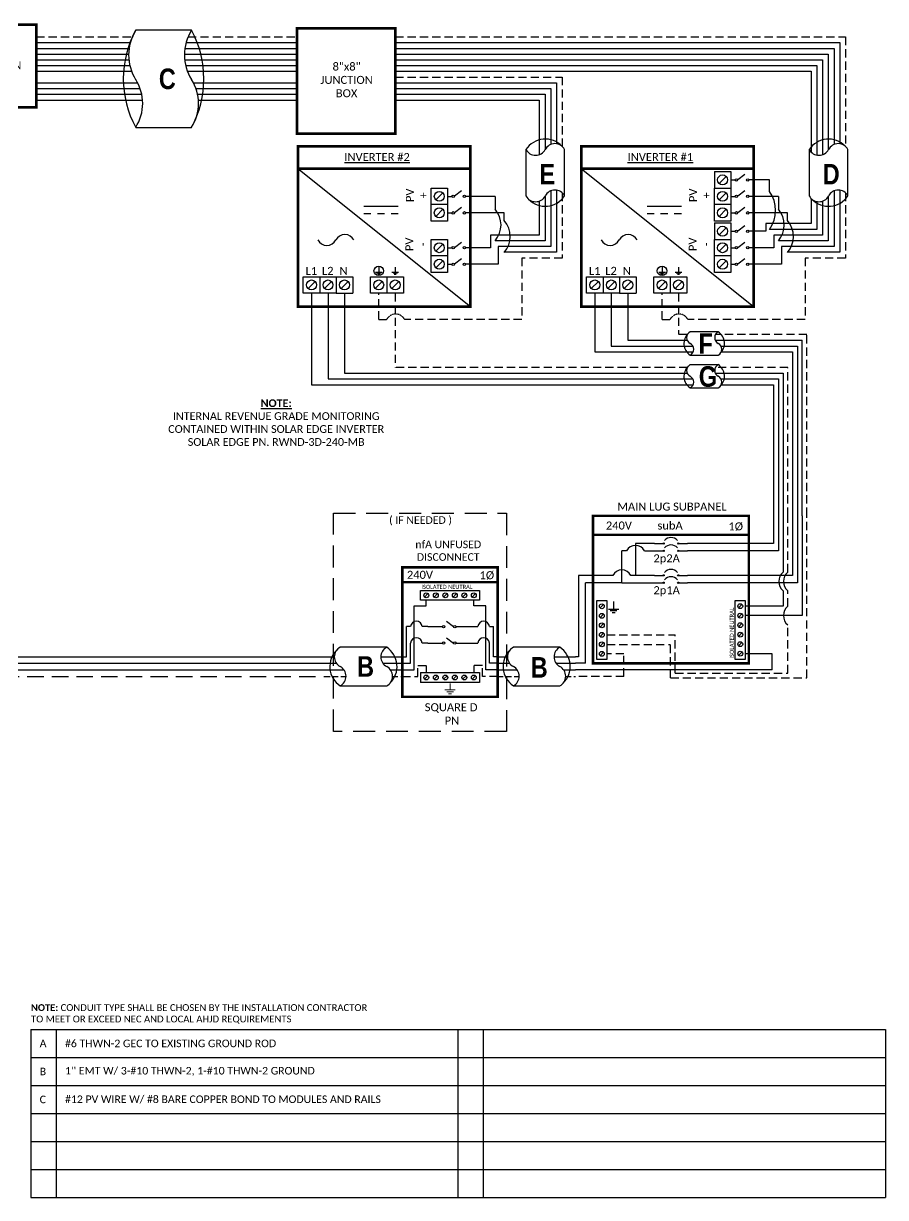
# Model space of a CAD drawing. Header units: feet. Extents: x 21661 to 22296, y 14547 to 15106.
# Drawn here: x 21903 to 22296, y 14547 to 15084 of the extents above; entities that cross this region are included whole.
import ezdxf

# ---------------------------------------------------------------- set-up
doc = ezdxf.new("R2010")
doc.units = ezdxf.units.FT
doc.header["$MEASUREMENT"] = 0
doc.linetypes.add('DASHED', pattern=[0.75, 0.5, -0.25])
doc.linetypes.add('HIDDEN', pattern=[0.375, 0.25, -0.125])
for name, color, linetype in [('ONE LINE BLOCKS', 7, 'Continuous'), ('TABLES', 7, 'Continuous'), ('TEXT', 7, 'Continuous'), ('Z - TITLEBLOCK TXT', 7, 'Continuous')]:
    doc.layers.add(name, color=color, linetype=linetype)
doc.styles.add('ONE LINE TXT', font='techb___.ttf')
doc.styles.get("Standard").update_dxf_attribs({"font": 'calibri.ttf'})

# ---------------------------------------------------------------- blocks, each defined once
blk = doc.blocks.new('2inverterSub')
at = {"layer": 'ONE LINE BLOCKS', "linetype": 'Continuous'}
h = blk.add_hatch(color=1, dxfattribs=at)
h.dxf.hatch_style = 1
edge = h.paths.add_edge_path()
edge.add_arc((40.28, 60.73), 0.291, 0, 360)
h = blk.add_hatch(color=1, dxfattribs=at)
h.dxf.hatch_style = 1
edge = h.paths.add_edge_path()
edge.add_arc((46.96, 60.73), 0.291, 0, 360)
h = blk.add_hatch(color=1, dxfattribs=at)
h.dxf.hatch_style = 1
edge = h.paths.add_edge_path()
edge.add_arc((40.28, 57.35), 0.291, 0, 360)
h = blk.add_hatch(color=1, dxfattribs=at)
h.dxf.hatch_style = 1
edge = h.paths.add_edge_path()
edge.add_arc((46.96, 57.35), 0.291, 0, 360)
h = blk.add_hatch(color=1, dxfattribs=at)
h.dxf.hatch_style = 1
edge = h.paths.add_edge_path()
edge.add_arc((40.28, 46.17), 0.291, 0, 360)
h = blk.add_hatch(color=1, dxfattribs=at)
h.dxf.hatch_style = 1
edge = h.paths.add_edge_path()
edge.add_arc((40.28, 42.79), 0.291, 0, 360)
h = blk.add_hatch(color=1, dxfattribs=at)
h.dxf.hatch_style = 1
edge = h.paths.add_edge_path()
edge.add_arc((46.96, 46.17), 0.291, 0, 360)
h = blk.add_hatch(color=1, dxfattribs=at)
h.dxf.hatch_style = 1
edge = h.paths.add_edge_path()
edge.add_arc((46.96, 42.79), 0.291, 0, 360)
at = {"color": 7, "linetype": 'Continuous'}
for p, q in [((90.5, 73.37), (90.5, 60.73)), ((99.2, 73.37), (99.2, 46.17)), ((36.09, 60.73), (27.43, 60.73)), ((27.43, 60.73), (27.43, 46.17)), ((90.5, 60.73), (51.15, 60.73)), ((17.02, 46.17), (1.34, 46.17)), ((1.34, 46.17), (1.34, 9)), ((36.09, 46.17), (25.26, 46.17)), ((99.2, 46.17), (51.15, 46.17)), ((1.34, 9), (0, 9))]:
    blk.add_line(p, q, dxfattribs=at)
at = {"color": 10, "linetype": 'Continuous'}
for p, q in [((92.67, 73.37), (92.67, 57.35)), ((101.37, 73.37), (101.37, 42.79)), ((21.14, 42.79), (21.14, 57.35)), ((23.31, 57.35), (21.14, 57.35)), ((31.55, 57.35), (36.09, 57.35)), ((92.67, 57.35), (51.15, 57.35)), ((21.14, 42.79), (4.63, 42.79)), ((4.63, 6), (4.63, 42.79)), ((21.14, 42.79), (36.09, 42.79)), ((101.37, 42.79), (51.15, 42.79)), ((4.63, 6), (0, 6))]:
    blk.add_line(p, q, dxfattribs=at)
at = {"color": 253, "linetype": 'Continuous'}
for p, q in [((94.85, 73.37), (94.85, 47.66)), ((103.55, 73.37), (103.55, 27.76)), ((94.85, 39.1), (94.85, 32.11)), ((94.85, 32.11), (77.54, 32.11)), ((103.55, 27.76), (77.54, 27.76)), ((89.88, 10.36), (77.54, 10.36)), ((89.88, 3), (89.88, 10.36)), ((89.88, 3), (0, 3))]:
    blk.add_line(p, q, dxfattribs=at)
at = {"color": 10, "linetype": 'Continuous'}
blk.add_arc((27.43, 55.19), 4.65, 27.6639, 152.3361, dxfattribs=at)
at = {"color": 7, "linetype": 'Continuous'}
blk.add_arc((21.14, 44.01), 4.65, 27.6639, 152.3361, dxfattribs=at)
at = {"color": 253, "linetype": 'Continuous'}
blk.add_arc((98.43, 43.38), 5.58, 129.9215, 230.0785, dxfattribs=at)
at = {"layer": 'ONE LINE BLOCKS', "lineweight": 50}
blk.add_line((8.04, 64.67), (79.2, 64.67), dxfattribs=at)
at = {"layer": 'ONE LINE BLOCKS', "lineweight": 50, "const_width": 1.19}
blk.add_lwpolyline([(8.04, 6.01), (8.04, 73.37), (79.2, 73.37), (79.2, 6.01)], close=True, dxfattribs=at)
at = {"layer": 'TEXT', "color": 92, "linetype": 'HIDDEN', "ltscale": 15}
for p, q in [((97.02, 47.66), (97.02, 73.37)), ((105.72, -0.66), (105.72, 73.37)), ((97.02, 32.03), (97.02, 39.1)), ((97.02, 1.52), (97.02, 23.48)), ((14.31, 18.99), (45.6, 18.99)), ((45.6, 1.52), (45.6, 18.99)), ((14.31, 14.64), (43.39, 14.64)), ((43.39, -0.66), (43.39, 14.64)), ((22.14, 10.28), (14.31, 10.28)), ((22.14, 0), (22.14, 10.28)), ((22.14, 0), (0, 0)), ((45.6, 1.52), (97.02, 1.52)), ((43.39, -0.66), (105.72, -0.66))]:
    blk.add_line(p, q, dxfattribs=at)
at = {"layer": 'TEXT', "color": 92, "linetype": 'HIDDEN', "flags": 128}
for points in [[(17.42, 34.26), (17.42, 30.76)], [(15.08, 30.76), (19.76, 30.76)], [(18.95, 29.89), (15.89, 29.89)], [(18.13, 29.02), (16.7, 29.02)]]:
    blk.add_lwpolyline(points, dxfattribs=at)
at = {"layer": 'TEXT', "color": 92, "linetype": 'Continuous', "ltscale": 4}
for centre in [(100.49, 43.38), (100.49, 27.76)]:
    blk.add_arc(centre, 5.51, 129.059, 230.941, dxfattribs=at)
at = {"layer": 'Z - TITLEBLOCK TXT', "color": 1, "linetype": 'Continuous'}
for p, q in [((9.77, 7.69), (9.77, 34.63)), ((9.77, 34.63), (14.31, 34.63)), ((14.31, 34.63), (14.31, 7.69)), ((73, 7.76), (73, 34.71)), ((73, 34.71), (77.54, 34.71)), ((77.54, 34.71), (77.54, 7.76)), ((14.31, 7.69), (9.77, 7.69)), ((77.54, 7.76), (73, 7.76))]:
    blk.add_line(p, q, dxfattribs=at)
at = {"layer": 'Z - TITLEBLOCK TXT', "color": 4, "linetype": 'Continuous'}
for p, q in [((12.83, 32.82), (11.25, 31.25)), ((76.06, 32.9), (74.49, 31.32)), ((12.83, 28.47), (11.25, 26.9)), ((76.06, 28.54), (74.49, 26.97)), ((12.83, 24.12), (11.25, 22.55)), ((76.06, 24.19), (74.49, 22.62)), ((12.83, 19.77), (11.25, 18.2)), ((76.06, 19.84), (74.49, 18.27)), ((12.83, 15.42), (11.25, 13.85)), ((12.83, 11.07), (11.25, 9.5)), ((76.06, 15.49), (74.49, 13.92)), ((76.06, 11.14), (74.49, 9.57))]:
    blk.add_line(p, q, dxfattribs=at)
at = {"layer": 'Z - TITLEBLOCK TXT', "color": 1, "linetype": 'Continuous', "flags": 128}
for points in [[(36.09, 60.73), (40.28, 60.73)], [(36.09, 60.73), (40.28, 60.73)], [(46.96, 60.73), (51.15, 60.73)], [(36.09, 57.35), (40.28, 57.35)], [(36.09, 57.35), (40.28, 57.35)], [(46.96, 57.35), (51.15, 57.35)], [(36.09, 46.17), (40.28, 46.17)], [(36.09, 46.17), (40.28, 46.17)], [(46.96, 46.17), (51.15, 46.17)], [(36.09, 42.79), (40.28, 42.79)], [(36.09, 42.79), (40.28, 42.79)], [(46.96, 42.79), (51.15, 42.79)]]:
    blk.add_lwpolyline(points, dxfattribs=at)
at = {"layer": 'Z - TITLEBLOCK TXT', "color": 1, "linetype": 'Continuous'}
for centre in [(40.28, 60.73), (46.96, 60.73), (40.28, 57.35), (46.96, 57.35), (40.28, 46.17), (40.28, 42.79), (46.96, 46.17), (46.96, 42.79)]:
    blk.add_circle(centre, 0.291, dxfattribs=at)
at = {"layer": 'Z - TITLEBLOCK TXT', "color": 4, "linetype": 'Continuous'}
for centre in [(12.04, 32.04), (75.27, 32.11), (12.04, 27.69), (75.27, 27.76), (12.04, 23.34), (75.27, 23.41), (12.04, 18.99), (75.27, 19.06), (12.04, 14.64), (12.04, 10.28), (75.27, 14.71), (75.27, 10.36)]:
    blk.add_circle(centre, 1.11, dxfattribs=at)
at = {"layer": 'Z - TITLEBLOCK TXT', "color": 1, "linetype": 'Continuous'}
for centre in [(43.62, 59.53), (43.62, 56.15), (43.62, 44.97), (43.62, 41.59)]:
    blk.add_arc(centre, 3.93, 40.3392, 139.6608, dxfattribs=at)
at = {"layer": 'TABLES', "color": 1, "linetype": 'Continuous'}
for s, p in [('2p2A', (35.59, 52.11)), ('2p1A', (35.59, 37.55))]:
    blk.add_text(s, height=3.658, dxfattribs=at).set_placement(p)
at = {"layer": 'TABLES', "color": 4, "linetype": 'Continuous'}
blk.add_text('ISOLATED NEUTRAL', height=1.8743, rotation=90, dxfattribs=at).set_placement((72.35, 8.12))
at = {"layer": 'TEXT', "color": 1, "attachment_point": 5}
for s, width, gutter_width, insert, char_height in [('MAIN LUG SUBPANEL ', 62.3984, 7.17, (44.08, 77.57), 3.6576), ('240V', 0.1481, 0.75, (19.83, 68.92), 3.658), ('subA', 0.1481, 0.75, (43.21, 68.92), 3.658), ('1Ø', 0.1481, 0.75, (73.19, 68.41), 3.658)]:
    blk.add_mtext_dynamic_manual_height_columns(s, width=width, gutter_width=gutter_width, heights=[0], dxfattribs=dict(at, insert=insert, char_height=char_height))
blk = doc.blocks.new('*U16')
at = {"color": 7, "linetype": 'Continuous'}
for p, q in [((-7.14, 13.31), (-28.39, 13.31)), ((-28.39, -4.31), (-7.14, -4.31))]:
    blk.add_line(p, q, dxfattribs=at)
at = {"color": 7}
for p, q in [((-35.53, 9), (-31.05, 9)), ((-9.81, 9), (0, 9))]:
    blk.add_line(p, q, dxfattribs=at)
at = {"color": 10}
for p, q in [((-35.53, 6), (-30.11, 6)), ((-8.87, 6), (0, 6))]:
    blk.add_line(p, q, dxfattribs=at)
at = {"color": 253}
for p, q in [((-35.53, 3), (-26.66, 3)), ((-5.41, 3), (0, 3))]:
    blk.add_line(p, q, dxfattribs=at)
at = {"color": 92, "linetype": 'HIDDEN', "ltscale": 10}
for p, q in [((-4.48, 0), (0, 0)), ((-35.53, 0), (-25.72, 0))]:
    blk.add_line(p, q, dxfattribs=at)
at = {"color": 7, "linetype": 'Continuous'}
for centre, start, end in [((-22.54, 4.5), 133.9732, 236.4265), ((-12.99, 4.5), 313.9732, 56.4265)]:
    blk.add_arc(centre, 10.58, start, end, dxfattribs=at)
at = {"linetype": 'Continuous'}
for centre, start, end in [((-26.08, 8.91), 117.6639, 242.3361), ((-4.83, 8.91), 117.6639, 242.3361), ((-30.7, 0.09), 297.6639, 62.3361), ((-9.45, 0.09), 297.6639, 62.3361)]:
    blk.add_arc(centre, 4.98, start, end, dxfattribs=at)
blk = doc.blocks.new('*U24')
at = {"color": 7}
blk.add_line((-79.14, 9), (0, 9), dxfattribs=at)
at = {"color": 10}
blk.add_line((-79.14, 6), (0, 6), dxfattribs=at)
at = {"color": 253}
blk.add_line((-79.14, 3), (0, 3), dxfattribs=at)
at = {"color": 92, "linetype": 'DASHED', "ltscale": 15}
blk.add_line((-79.14, 0), (0, 0), dxfattribs=at)
blk = doc.blocks.new('unfusedDisconnect')
at = {"lineweight": 50}
blk.add_line((-43.61, 43.06), (0, 43.06), dxfattribs=at)
at = {"color": 1, "linetype": 'Continuous'}
for p, q in [((-35.27, 34.78), (-35.27, 39.32)), ((-35.27, 39.32), (-8.32, 39.32)), ((-8.32, 39.32), (-8.32, 34.78)), ((-8.32, 34.78), (-35.27, 34.78)), ((-31.89, 22.73), (-25.32, 22.73)), ((-23.43, 25.18), (-20.16, 22.74)), ((-19.08, 22.73), (-11.7, 22.73)), ((-23.43, 17.65), (-20.16, 15.2)), ((-31.89, 15.2), (-25.32, 15.2)), ((-19.08, 15.2), (-11.7, 15.19)), ((-35.27, 1.76), (-8.32, 1.76)), ((-35.27, 1.76), (-35.27, -2.78)), ((-8.32, 1.76), (-8.32, -2.78)), ((-8.32, -2.78), (-35.27, -2.78))]:
    blk.add_line(p, q, dxfattribs=at)
at = {"color": 4, "linetype": 'Continuous'}
for p, q in [((-31.89, 37.83), (-33.46, 36.26)), ((-27.53, 37.83), (-29.11, 36.26)), ((-23.18, 37.83), (-24.76, 36.26)), ((-18.83, 37.83), (-20.41, 36.26)), ((-14.48, 37.83), (-16.06, 36.26)), ((-10.13, 37.83), (-11.7, 36.26)), ((-31.89, 0.28), (-33.46, -1.3)), ((-27.53, 0.28), (-29.11, -1.3)), ((-23.18, 0.28), (-24.76, -1.3)), ((-18.83, 0.28), (-20.41, -1.3)), ((-14.48, 0.28), (-16.06, -1.3)), ((-10.13, 0.28), (-11.7, -1.3))]:
    blk.add_line(p, q, dxfattribs=at)
at = {"color": 253, "linetype": 'Continuous'}
for p, q in [((-32.67, 32.17), (-32.67, 34.78)), ((-10.92, 32.17), (-10.92, 34.78)), ((-38.16, 3), (-38.16, 32.17)), ((-38.16, 32.17), (-32.67, 32.17)), ((-5.43, 32.17), (-10.92, 32.17)), ((-5.43, 3), (-5.43, 32.17)), ((-43.61, 3), (-38.16, 3)), ((0, 3), (-5.43, 3))]:
    blk.add_line(p, q, dxfattribs=at)
at = {"color": 7, "linetype": 'Continuous'}
for p, q in [((-41.66, 9), (-41.66, 22.73)), ((-39.8, 22.73), (-41.66, 22.73)), ((-31.89, 22.73), (-34.52, 22.73)), ((-11.7, 22.73), (-9.07, 22.73)), ((-3.79, 22.73), (-1.93, 22.73)), ((-1.93, 9), (-1.93, 22.73))]:
    blk.add_line(p, q, dxfattribs=at)
at = {"color": 10, "linetype": 'Continuous'}
for p, q in [((-39.8, 6), (-39.8, 15.2)), ((-31.89, 15.2), (-34.52, 15.2)), ((-11.7, 15.2), (-9.07, 15.2)), ((-3.79, 6), (-3.79, 15.2)), ((-43.61, 6), (-39.8, 6)), ((0, 6), (-3.79, 6))]:
    blk.add_line(p, q, dxfattribs=at)
at = {"color": 7}
for p, q in [((-43.61, 9), (-41.66, 9)), ((0, 9), (-1.93, 9))]:
    blk.add_line(p, q, dxfattribs=at)
at = {"color": 92, "linetype": 'HIDDEN', "ltscale": 15}
for p, q in [((-43.61, 0), (-36.58, 0)), ((-36.58, 0), (-36.58, 4.9)), ((-36.58, 4.9), (-32.67, 4.9)), ((-32.67, 4.9), (-32.67, 1.76)), ((-7.01, 4.9), (-10.92, 4.9)), ((-10.92, 4.9), (-10.92, 1.76)), ((-7.01, 0), (-7.01, 4.9)), ((0, 0), (-7.01, 0))]:
    blk.add_line(p, q, dxfattribs=at)
at = {"lineweight": 50, "const_width": 1.19}
blk.add_lwpolyline([(-43.61, -9.34), (-43.61, 49.84), (0, 49.84), (0, -9.34)], close=True, dxfattribs=at)
at = {"color": 92, "linetype": 'Continuous', "lineweight": 5, "ltscale": 0.05, "flags": 128}
for points in [[(-21.8, -3.32), (-21.8, -6.17)], [(-24.14, -6.17), (-19.45, -6.17)], [(-20.27, -7.03), (-23.32, -7.03)], [(-21.08, -7.9), (-22.51, -7.9)]]:
    blk.add_lwpolyline(points, dxfattribs=at)
at = {"color": 4, "linetype": 'Continuous'}
for centre in [(-32.67, 37.05), (-28.32, 37.05), (-23.97, 37.05), (-19.62, 37.05), (-15.27, 37.05), (-10.92, 37.05), (-32.67, -0.51), (-28.32, -0.51), (-23.97, -0.51), (-19.62, -0.51), (-15.27, -0.51), (-10.92, -0.51)]:
    blk.add_circle(centre, 1.11, dxfattribs=at)
at = {"color": 1, "linetype": 'Continuous'}
for centre in [(-24.78, 22.73), (-19.62, 22.73), (-24.78, 15.2), (-19.62, 15.2)]:
    blk.add_circle(centre, 0.541, dxfattribs=at)
at = {"color": 7, "linetype": 'Continuous'}
for centre in [(-37.16, 22.58), (-6.43, 22.58)]:
    blk.add_arc(centre, 2.64, 3.2819, 176.7181, dxfattribs=at)
at = {"color": 10, "linetype": 'Continuous'}
for centre in [(-37.16, 15.04), (-6.43, 15.04)]:
    blk.add_arc(centre, 2.64, 3.2819, 176.7181, dxfattribs=at)
at = {"color": 4, "linetype": 'Continuous'}
blk.add_text('ISOLATED NEUTRAL', height=1.8743, dxfattribs=at).set_placement((-34.91, 39.97))
at = {"color": 1}
for s, width, gutter_width, heights, insert, char_height, attachment_point in [('\\A1;\\pi17.559;nfA UNFUSED\\P\\pi18.229;DISCONNECT', 64.922, 0, [11.89], (-55.21, 62.04), 3.4544, 1), ('240V', 0.1481, 0.75, [0], (-35.55, 46.4), 3.658, 5), ('1Ø', 0.1481, 0.75, [0], (-4.98, 46.1), 3.658, 5), ('\\A1;\\pi13.903,t32.191;SQUARE D\\P\\pi22.981,t41.269;PN', 51.6906, 0.203, [45.94], (-47.25, -12.27), 3.6576, 1)]:
    blk.add_mtext_dynamic_manual_height_columns(s, width=width, gutter_width=gutter_width, heights=heights, dxfattribs=dict(at, insert=insert, char_height=char_height, attachment_point=attachment_point))
blk = doc.blocks.new('*U21')
at = {"color": 10, "linetype": 'DASHED', "ltscale": 20}
blk.add_lwpolyline([(-75.05, 74.56), (3.97, 74.56), (3.97, -25.17), (-75.05, -25.17)], close=True, dxfattribs=at)
at = {"color": 7}
for name, p in [('unfusedDisconnect', (0, 0)), ('*U16', (-43.61, 0))]:
    blk.add_blockref(name, p, dxfattribs=at)
at = {"color": 10, "insert": (-50.86, 73.16), "char_height": 3.4544, "attachment_point": 1}
blk.add_mtext_dynamic_manual_height_columns('\\A1;\\pi1.2092;( IF NEEDED )', width=30.7523, gutter_width=0, heights=[6.58], dxfattribs=at)
at = {"color": 1, "linetype": 'Continuous', "insert": (-64.3, 9.22), "char_height": 9.3833, "attachment_point": 1, "style": 'ONE LINE TXT'}
blk.add_mtext_dynamic_manual_height_columns('{\\W1;\\C256;B}', width=0.1385, gutter_width=2.13, heights=[0], dxfattribs=at)
blk = doc.blocks.new('*U28')
at = {"color": 7}
blk.add_line((-79.14, 9), (0, 9), dxfattribs=at)
at = {"color": 10}
blk.add_line((-79.14, 6), (0, 6), dxfattribs=at)
at = {"color": 253}
blk.add_line((-79.14, 3), (0, 3), dxfattribs=at)
at = {"color": 92, "linetype": 'DASHED', "ltscale": 15}
blk.add_line((-79.14, 0), (0, 0), dxfattribs=at)
at = {"color": 1, "insert": (-22.08, 115.96), "char_height": 3.5433, "attachment_point": 5}
blk.add_mtext_dynamic_manual_height_columns('{\\fCalibri|b1|i0|c0|p34;\\LNOTE:\\P}INTERNAL REVENUE GRADE MONITORING\\PCONTAINED WITHIN SOLAR EDGE INVERTER\\PSOLAR EDGE PN. RWND-3D-240-MB', width=99.534, gutter_width=7.17, heights=[0], dxfattribs=at)
blk = doc.blocks.new('*T20')
at = {"linetype": 'ByBlock', "lineweight": -2, "transparency": 16777216}
for p, q in [((0, 0), (390.51, 0)), ((0, 0), (0, -76.8)), ((11.58, 0), (11.58, -76.8)), ((195.1, 0), (195.1, -76.8)), ((206.68, 0), (206.68, -76.8)), ((390.51, 0), (390.51, -76.8)), ((0, -12.8), (390.51, -12.8)), ((0, -25.61), (390.51, -25.61)), ((0, -38.41), (390.51, -38.41)), ((0, -51.22), (390.51, -51.22)), ((0, -64.02), (390.51, -64.02)), ((0, -76.8), (390.51, -76.8))]:
    blk.add_line(p, q, dxfattribs=at)
at = {"color": 0, "linetype": 'Continuous', "transparency": 16777216, "char_height": 3.4544, "attachment_point": 4}
for s, insert, width in [('{\\fCalibri|b0|i0|c0;A', (4.06, -6.4), 3.4544), ('{\\fCalibri|b0|i0|c0;#6 THWN-2 GEC TO EXISTING GROUND ROD', (15.65, -6.4), 175.3856), ('{\\fCalibri|b0|i0|c0;', (199.16, -6.4), 3.4544), ('{\\fCalibri|b0|i0|c0;', (210.74, -6.4), 175.7027), ('{\\fCalibri|b0|i0|c0;B', (4.06, -19.21), 3.4544), ("{\\fCalibri|b0|i0|c0;1'' EMT W/ 3-#10 THWN-2, 1-#10 THWN-2 GROUND", (15.65, -19.21), 175.3856), ('{\\fCalibri|b0|i0|c0;', (199.16, -19.21), 3.4544), ('{\\fCalibri|b0|i0|c0;', (210.74, -19.21), 175.7027), ('{\\fCalibri|b0|i0|c0;C', (4.06, -32.01), 3.4544), ('{\\fCalibri|b0|i0|c0;#12 PV WIRE W/ #8 BARE COPPER BOND TO MODULES AND RAILS', (15.65, -32.01), 175.3856), ('{\\fCalibri|b0|i0|c0;', (199.16, -32.01), 3.4544), ('{\\fCalibri|b0|i0|c0;', (210.74, -32.01), 175.7027), ('{\\fCalibri|b0|i0|c0;', (4.06, -44.82), 3.4544), ('{\\fCalibri|b0|i0|c0;', (15.65, -44.82), 175.3856), ('{\\fCalibri|b0|i0|c0;', (199.16, -44.82), 3.4544), ('{\\fCalibri|b0|i0|c0;', (210.74, -44.82), 175.7027), ('{\\fCalibri|b0|i0|c0;', (4.06, -57.62), 3.4544), ('{\\fCalibri|b0|i0|c0;', (15.65, -57.62), 175.3856), ('{\\fCalibri|b0|i0|c0;', (199.16, -57.62), 3.4544), ('{\\fCalibri|b0|i0|c0;', (210.74, -57.62), 175.7027), ('{\\fCalibri|b0|i0|c0;', (4.06, -70.41), 3.4544), ('{\\fCalibri|b0|i0|c0;', (15.65, -70.41), 175.3856), ('{\\fCalibri|b0|i0|c0;', (199.16, -70.41), 3.4544), ('{\\fCalibri|b0|i0|c0;', (210.74, -70.41), 175.7027)]:
    blk.add_mtext(s, dxfattribs=dict(at, insert=insert, width=width))
blk = doc.blocks.new('8x8box')
at = {"lineweight": 50, "const_width": 1.19}
blk.add_lwpolyline([(37.78, 0), (0, 0), (0, 37.78), (37.78, 37.78)], close=True, dxfattribs=at)
at = {"color": 1, "insert": (19.03, 19.26), "char_height": 3.6576, "attachment_point": 5}
blk.add_mtext_dynamic_manual_height_columns('8"x8"  JUNCTION BOX ', width=0.4767, gutter_width=7.17, heights=[0], dxfattribs=at)

msp = doc.modelspace()

# ---------------------------------------------------------------- linework, layer by layer
at = {"color": 7, "linetype": 'Continuous'}
for p, q in [((21979.4, 15080.7), (21953.91, 15080.7)), ((21908.51, 15072.45), (21950.92, 15072.45)), ((21976.41, 15072.45), (22027.65, 15072.45)), ((22072.52, 15072.45), (22272.99, 15072.45)), ((22272.99, 15072.45), (22272.99, 15028.56)), ((21908.51, 15067.2), (21950.83, 15067.2)), ((21976.32, 15067.2), (22027.65, 15067.2)), ((22072.52, 15067.2), (22267.74, 15067.2)), ((22267.74, 15067.2), (22267.74, 15023.89)), ((21908.51, 15061.96), (21952.06, 15061.96)), ((21977.55, 15061.96), (22027.65, 15061.96)), ((22072.52, 15061.96), (22262.5, 15061.96)), ((22262.5, 15061.96), (22262.5, 15025.1)), ((21908.51, 15054.1), (21955.92, 15054.1)), ((21981.41, 15054.1), (22027.65, 15054.1)), ((22072.52, 15054.1), (22143.56, 15054.1)), ((22143.56, 15054.1), (22143.56, 15028.56)), ((21908.51, 15048.85), (21957.05, 15048.85)), ((21982.54, 15048.85), (22027.65, 15048.85)), ((22072.52, 15048.85), (22138.31, 15048.85)), ((22138.31, 15048.85), (22138.31, 15023.89)), ((21953.91, 15036.36), (21979.4, 15036.36)), ((22132.23, 15026.26), (22132.23, 15005.02)), ((22149.85, 15005.02), (22149.85, 15026.26)), ((22261.66, 15026.26), (22261.66, 15005.02)), ((22279.28, 15005.02), (22279.28, 15026.26)), ((22106.81, 14954.41), (22028.04, 15017.43)), ((22236.24, 14954.41), (22157.47, 15017.43)), ((22143.56, 15007.31), (22143.56, 14981.87)), ((22272.99, 15007.31), (22272.99, 14981.87)), ((22073.86, 15000.17), (22058.1, 15000.17)), ((22138.31, 15002.65), (22138.31, 14987.11)), ((22203.29, 15000.17), (22187.53, 15000.17)), ((22262.5, 15003.86), (22262.5, 14992.35)), ((22267.74, 15002.65), (22267.74, 14987.11)), ((22061.39, 14996.76), (22058.1, 14996.76)), ((22067.63, 14996.76), (22064.33, 14996.76)), ((22073.86, 14996.76), (22070.57, 14996.76)), ((22190.82, 14996.76), (22187.53, 14996.76)), ((22197.06, 14996.76), (22193.76, 14996.76)), ((22203.29, 14996.76), (22200, 14996.76)), ((22262.5, 14992.35), (22241.84, 14992.35)), ((22241.84, 14992.35), (22241.84, 14988.88)), ((22138.31, 14987.11), (22115.98, 14987.11)), ((22115.98, 14987.11), (22115.98, 14981.34)), ((22241.84, 14988.88), (22234.1, 14988.88)), ((22267.74, 14987.11), (22245.42, 14987.11)), ((22245.42, 14987.11), (22245.42, 14981.34)), ((22115.98, 14981.34), (22104.67, 14981.34)), ((22143.56, 14981.87), (22119.56, 14981.87)), ((22119.56, 14981.87), (22119.56, 14973.81)), ((22245.42, 14981.34), (22234.1, 14981.34)), ((22272.99, 14981.87), (22249, 14981.87)), ((22249, 14981.87), (22249, 14973.81)), ((22119.56, 14973.81), (22104.67, 14973.81)), ((22249, 14973.81), (22234.1, 14973.81)), ((22034.26, 14960.58), (22034.26, 14918.76)), ((22163.69, 14960.58), (22163.69, 14933.78)), ((22220.06, 14942.94), (22207.25, 14942.94)), ((22163.69, 14933.78), (22208.62, 14933.78)), ((22207.25, 14932.31), (22220.06, 14932.31)), ((22221.43, 14933.78), (22254.06, 14933.78)), ((22254.06, 14933.78), (22254.06, 14858.84)), ((22220.06, 14927.91), (22207.25, 14927.91)), ((22034.26, 14918.76), (22208.62, 14918.76)), ((22207.25, 14917.28), (22220.06, 14917.28)), ((22221.43, 14918.76), (22245.36, 14918.76)), ((22245.36, 14918.76), (22245.36, 14858.84))]:
    msp.add_line(p, q, dxfattribs=at)
at = {"color": 10, "linetype": 'Continuous'}
for p, q in [((21908.51, 15075.1), (21951.47, 15075.09)), ((21976.96, 15075.08), (22027.65, 15075.06)), ((22072.52, 15075.07), (22275.61, 15075.07)), ((22275.61, 15075.07), (22275.61, 15028.88)), ((21908.51, 15069.83), (21950.71, 15069.83)), ((21908.51, 15064.58), (21951.27, 15064.58)), ((21976.21, 15069.83), (22027.65, 15069.83)), ((21976.76, 15064.58), (22027.65, 15064.58)), ((22072.52, 15069.83), (22270.36, 15069.83)), ((22072.52, 15064.58), (22265.12, 15064.58)), ((22265.12, 15064.58), (22265.12, 15023.69)), ((22270.36, 15069.83), (22270.36, 15026.07)), ((21908.51, 15056.72), (21954.77, 15056.72)), ((21980.26, 15056.72), (22027.65, 15056.72)), ((22072.52, 15056.72), (22146.18, 15056.72)), ((22146.18, 15056.72), (22146.18, 15028.88)), ((21908.51, 15051.47), (21956.67, 15051.47)), ((21982.16, 15051.47), (22027.65, 15051.47)), ((22072.52, 15051.47), (22140.93, 15051.47)), ((22140.93, 15051.47), (22140.93, 15026.07)), ((22243.48, 15012.36), (22234.1, 15012.36)), ((22243.48, 15007.1), (22243.48, 15012.36)), ((22146.18, 15007.63), (22146.18, 14979.25)), ((22275.61, 15007.63), (22275.61, 14979.25)), ((22118.1, 15004.83), (22104.67, 15004.83)), ((22118.1, 15004.83), (22118.1, 14999)), ((22140.93, 15004.83), (22140.93, 14984.49)), ((22247.53, 15004.83), (22234.1, 15004.83)), ((22247.53, 15004.83), (22247.53, 14999)), ((22265.12, 15002.45), (22265.12, 14989.73)), ((22270.36, 15004.83), (22270.36, 14984.49)), ((22122.29, 14997.29), (22104.67, 14997.29)), ((22122.29, 14993.76), (22122.29, 14997.34)), ((22251.72, 14997.29), (22234.1, 14997.29)), ((22251.72, 14993.76), (22251.72, 14997.34)), ((22265.12, 14989.73), (22243.48, 14989.73)), ((22140.93, 14984.49), (22118.1, 14984.49)), ((22270.36, 14984.49), (22247.53, 14984.49)), ((22146.18, 14979.25), (22122.29, 14979.25)), ((22275.61, 14979.25), (22251.72, 14979.25)), ((22041.79, 14960.58), (22041.79, 14921.39)), ((22171.22, 14960.58), (22171.22, 14936.41)), ((22171.22, 14936.41), (22208.49, 14936.41)), ((22221.3, 14936.41), (22256.24, 14936.41)), ((22256.24, 14936.41), (22256.24, 14858.84)), ((22041.79, 14921.39), (22208.49, 14921.39)), ((22221.3, 14921.39), (22247.54, 14921.39)), ((22247.54, 14921.39), (22247.54, 14858.84))]:
    msp.add_line(p, q, dxfattribs=at)
at = {"color": 1, "linetype": 'Continuous'}
for p, q in [((22218.29, 15016.13), (22225.82, 15016.13)), ((22218.29, 15016.13), (22218.29, 15008.59)), ((22225.82, 15016.13), (22225.82, 15008.59)), ((22225.82, 15012.36), (22227.86, 15012.36)), ((22232.25, 15014.82), (22228.99, 15012.38)), ((22088.85, 14993.52), (22088.85, 15008.59)), ((22088.85, 15008.59), (22096.39, 15008.59)), ((22088.85, 14993.52), (22088.85, 15008.59)), ((22096.39, 15008.59), (22096.39, 14993.52)), ((22096.39, 15008.59), (22096.39, 15001.06)), ((22102.82, 15007.29), (22099.55, 15004.84)), ((22218.29, 14993.52), (22218.29, 15008.59)), ((22218.29, 15008.59), (22225.82, 15008.59)), ((22218.29, 14993.52), (22218.29, 15008.59)), ((22225.82, 15008.59), (22225.82, 14993.52)), ((22225.82, 15008.59), (22225.82, 15001.06)), ((22232.25, 15007.29), (22228.99, 15004.84)), ((22096.39, 15001.06), (22088.85, 15001.06)), ((22096.39, 15004.83), (22098.43, 15004.83)), ((22225.82, 15001.06), (22218.29, 15001.06)), ((22225.82, 15004.83), (22227.86, 15004.83)), ((22096.39, 14997.29), (22098.43, 14997.29)), ((22102.82, 14999.75), (22099.55, 14997.31)), ((22225.82, 14997.29), (22227.86, 14997.29)), ((22232.25, 14999.75), (22228.99, 14997.31)), ((22096.39, 14993.52), (22088.85, 14993.52)), ((22225.82, 14993.52), (22218.29, 14993.52)), ((22218.29, 14992.65), (22225.82, 14992.65)), ((22218.29, 14992.65), (22218.29, 14985.11)), ((22225.82, 14992.65), (22225.82, 14985.11)), ((22232.25, 14991.34), (22228.99, 14988.9)), ((22088.85, 14970.04), (22088.85, 14985.11)), ((22088.85, 14985.11), (22096.39, 14985.11)), ((22096.39, 14985.11), (22096.39, 14977.58)), ((22218.29, 14970.04), (22218.29, 14985.11)), ((22218.29, 14985.11), (22225.82, 14985.11)), ((22225.82, 14988.88), (22227.86, 14988.88)), ((22225.82, 14985.11), (22225.82, 14977.58)), ((22096.39, 14981.34), (22098.43, 14981.34)), ((22102.82, 14983.81), (22099.55, 14981.36)), ((22225.82, 14981.34), (22227.86, 14981.34)), ((22232.25, 14983.81), (22228.99, 14981.36)), ((22096.39, 14977.58), (22088.85, 14977.58)), ((22096.39, 14977.58), (22096.39, 14970.04)), ((22096.39, 14973.81), (22098.43, 14973.81)), ((22102.82, 14976.27), (22099.55, 14973.83)), ((22225.82, 14977.58), (22218.29, 14977.58)), ((22225.82, 14977.58), (22225.82, 14970.04)), ((22225.82, 14973.81), (22227.86, 14973.81)), ((22232.25, 14976.27), (22228.99, 14973.83)), ((22030.49, 14968.11), (22045.56, 14968.11)), ((22030.49, 14960.58), (22030.49, 14968.11)), ((22030.49, 14968.11), (22038.02, 14968.11)), ((22038.02, 14968.11), (22038.02, 14960.58)), ((22045.56, 14968.11), (22045.56, 14960.58)), ((22045.56, 14968.11), (22053.09, 14968.11)), ((22053.09, 14968.11), (22053.09, 14960.58)), ((22061.2, 14968.11), (22076.26, 14968.11)), ((22061.2, 14960.58), (22061.2, 14968.11)), ((22061.2, 14968.11), (22068.73, 14968.11)), ((22068.73, 14968.11), (22068.73, 14960.58)), ((22076.26, 14968.11), (22076.26, 14960.58)), ((22096.39, 14970.04), (22088.85, 14970.04)), ((22159.92, 14968.11), (22174.99, 14968.11)), ((22159.92, 14960.58), (22159.92, 14968.11)), ((22159.92, 14968.11), (22167.45, 14968.11)), ((22167.45, 14968.11), (22167.45, 14960.58)), ((22174.99, 14968.11), (22174.99, 14960.58)), ((22174.99, 14968.11), (22182.52, 14968.11)), ((22182.52, 14968.11), (22182.52, 14960.58)), ((22190.63, 14968.11), (22205.7, 14968.11)), ((22190.63, 14960.58), (22190.63, 14968.11)), ((22190.63, 14968.11), (22198.16, 14968.11)), ((22198.16, 14968.11), (22198.16, 14960.58)), ((22205.7, 14968.11), (22205.7, 14960.58)), ((22225.82, 14970.04), (22218.29, 14970.04)), ((22045.56, 14960.58), (22030.49, 14960.58)), ((22045.56, 14960.58), (22053.09, 14960.58)), ((22076.26, 14960.58), (22061.2, 14960.58)), ((22174.99, 14960.58), (22159.92, 14960.58)), ((22174.99, 14960.58), (22182.52, 14960.58)), ((22205.7, 14960.58), (22190.63, 14960.58))]:
    msp.add_line(p, q, dxfattribs=at)
at = {"color": 4, "linetype": 'Continuous'}
for p, q in [((22223.66, 15013.97), (22220.45, 15010.75)), ((22094.23, 15006.43), (22091.02, 15003.22)), ((22223.66, 15006.43), (22220.45, 15003.22)), ((22094.23, 14998.9), (22091.02, 14995.68)), ((22223.66, 14998.9), (22220.45, 14995.68)), ((22223.66, 14990.49), (22220.45, 14987.27)), ((22094.23, 14982.95), (22091.02, 14979.74)), ((22223.66, 14982.95), (22220.45, 14979.74)), ((22094.23, 14975.42), (22091.02, 14972.2)), ((22223.66, 14975.42), (22220.45, 14972.2)), ((22035.86, 14965.95), (22032.65, 14962.74)), ((22043.4, 14965.95), (22040.18, 14962.74)), ((22050.93, 14965.95), (22047.72, 14962.74)), ((22066.57, 14965.95), (22063.36, 14962.74)), ((22074.1, 14965.95), (22070.89, 14962.74)), ((22165.29, 14965.95), (22162.08, 14962.74)), ((22172.83, 14965.95), (22169.61, 14962.74)), ((22180.36, 14965.95), (22177.15, 14962.74)), ((22196, 14965.95), (22192.79, 14962.74)), ((22203.54, 14965.95), (22200.32, 14962.74))]:
    msp.add_line(p, q, dxfattribs=at)
at = {"color": 92, "linetype": 'HIDDEN', "ltscale": 15}
for p, q in [((22148.8, 15006.39), (22148.8, 14976.62)), ((22278.23, 15006.39), (22278.23, 14976.62)), ((22148.8, 14976.62), (22130.29, 14976.62)), ((22130.29, 14976.62), (22130.29, 14948.54)), ((22278.23, 14976.62), (22259.72, 14976.62)), ((22259.72, 14976.62), (22259.72, 14948.54)), ((22064.96, 14948.54), (22064.96, 14960.58)), ((22072.5, 14960.58), (22072.5, 14926.65)), ((22194.39, 14948.54), (22194.39, 14960.58)), ((22201.93, 14960.58), (22201.93, 14941.67)), ((22064.96, 14948.54), (22068.56, 14948.54)), ((22130.29, 14948.54), (22076.8, 14948.54)), ((22194.39, 14948.54), (22198, 14948.54)), ((22259.72, 14948.54), (22206.23, 14948.54)), ((22205.98, 14941.67), (22201.93, 14941.67)), ((22260.59, 14941.67), (22218.8, 14941.67)), ((22260.59, 14858.84), (22260.59, 14941.67)), ((22205.98, 14926.65), (22072.5, 14926.65)), ((22251.89, 14926.65), (22218.8, 14926.65)), ((22251.89, 14858.84), (22251.89, 14926.65))]:
    msp.add_line(p, q, dxfattribs=at)
at = {"color": 253, "linetype": 'Continuous'}
for p, q in [((22049.32, 14960.58), (22049.32, 14924.02)), ((22178.76, 14960.58), (22178.76, 14939.04)), ((22178.76, 14939.04), (22205.91, 14939.04)), ((22218.72, 14939.04), (22258.41, 14939.04)), ((22258.41, 14858.84), (22258.41, 14939.04)), ((22049.32, 14924.02), (22205.91, 14924.02)), ((22218.72, 14924.02), (22249.71, 14924.02)), ((22249.71, 14924.02), (22249.71, 14858.84))]:
    msp.add_line(p, q, dxfattribs=at)
at = {"lineweight": 50, "const_width": 1.19}
for points in [[(22072.52, 15033.41), (22027.65, 15033.41), (22027.65, 15081.65), (22072.52, 15081.65)], [(22028.04, 15017.43), (22028.04, 15027.72), (22106.81, 15027.72), (22106.81, 15017.43)], [(22157.47, 15017.43), (22157.47, 15027.72), (22236.24, 15027.72), (22236.24, 15017.43)]]:
    msp.add_lwpolyline(points, close=True, dxfattribs=at)
at = {"color": 7, "lineweight": 50, "const_width": 1.19}
for points in [[(22028.04, 14954.41), (22028.04, 15027.72), (22106.81, 15027.72), (22106.81, 14954.41)], [(22157.47, 14954.41), (22157.47, 15027.72), (22236.24, 15027.72), (22236.24, 14954.41)]]:
    msp.add_lwpolyline(points, close=True, dxfattribs=at)
at = {"color": 92, "linetype": 'Continuous', "flags": 128}
for points in [[(22063.42, 14970.22), (22066.5, 14970.22)], [(22065.96, 14969.65), (22063.96, 14969.65)], [(22065.43, 14969.08), (22064.49, 14969.08)], [(22064.96, 14972.52), (22064.96, 14970.22)], [(22070.96, 14970.22), (22074.03, 14970.22)], [(22073.5, 14969.65), (22071.49, 14969.65)], [(22072.97, 14969.08), (22072.02, 14969.08)], [(22072.5, 14972.52), (22072.5, 14970.22)], [(22192.86, 14970.22), (22195.93, 14970.22)], [(22195.4, 14969.65), (22193.39, 14969.65)], [(22194.86, 14969.08), (22193.92, 14969.08)], [(22194.4, 14972.52), (22194.39, 14970.22)], [(22200.39, 14970.22), (22203.46, 14970.22)], [(22202.93, 14969.65), (22200.92, 14969.65)], [(22202.4, 14969.08), (22201.46, 14969.08)], [(22201.93, 14972.52), (22201.93, 14970.22)]]:
    msp.add_lwpolyline(points, dxfattribs=at)
at = {"color": 4, "linetype": 'Continuous'}
for centre in [(22222.05, 15012.36), (22092.62, 15004.83), (22222.05, 15004.83), (22092.62, 14997.29), (22222.05, 14997.29), (22222.05, 14988.88), (22092.62, 14981.34), (22222.05, 14981.34), (22092.62, 14973.81), (22222.05, 14973.81), (22034.26, 14964.34), (22041.79, 14964.34), (22049.32, 14964.34), (22064.96, 14964.34), (22072.5, 14964.34), (22163.69, 14964.34), (22171.22, 14964.34), (22178.76, 14964.34), (22194.39, 14964.34), (22201.93, 14964.34)]:
    msp.add_circle(centre, 2.27, dxfattribs=at)
at = {"color": 1, "linetype": 'Continuous'}
for centre in [(22228.4, 15012.36), (22233.56, 15012.36), (22098.97, 15004.83), (22104.13, 15004.83), (22228.4, 15004.83), (22233.56, 15004.83), (22098.97, 14997.29), (22104.13, 14997.29), (22228.4, 14997.29), (22233.56, 14997.29), (22228.4, 14988.88), (22233.56, 14988.88), (22098.97, 14981.34), (22104.13, 14981.34), (22228.4, 14981.34), (22233.56, 14981.34), (22098.97, 14973.81), (22104.13, 14973.81), (22228.4, 14973.81), (22233.56, 14973.81)]:
    msp.add_circle(centre, 0.541, dxfattribs=at)
at = {"color": 92, "linetype": 'Continuous'}
for centre in [(22064.96, 14970.78), (22194.39, 14970.78)]:
    msp.add_circle(centre, 2.17, dxfattribs=at)
at = {"color": 7, "linetype": 'Continuous'}
for centre, radius, start, end in [((21994.6, 15058.53), 46.34, 151.42, 208.58), ((21938.71, 15058.53), 46.34, 331.42, 28.58), ((22141.04, 15020.41), 10.58, 43.9732, 146.4265), ((22270.47, 15020.41), 10.58, 43.9732, 146.4265), ((22141.04, 15010.87), 10.58, 223.9732, 326.4265), ((22270.47, 15010.87), 10.58, 223.9732, 326.4265), ((22210.78, 14937.62), 6.38, 133.9732, 236.4265), ((22216.54, 14937.62), 6.38, 313.9732, 56.4265), ((22210.78, 14922.6), 6.38, 133.9732, 236.4265), ((22216.54, 14922.6), 6.38, 313.9732, 56.4265)]:
    msp.add_arc(centre, radius, start, end, dxfattribs=at)
at = {"linetype": 'Continuous'}
for centre, radius, start, end in [((22145.45, 15023.95), 4.98, 27.6639, 152.3361), ((22274.88, 15023.95), 4.98, 27.6639, 152.3361), ((22136.63, 15028.57), 4.98, 207.6639, 332.3361), ((22266.06, 15028.57), 4.98, 207.6639, 332.3361), ((22145.45, 15002.71), 4.98, 27.6639, 152.3361), ((22274.88, 15002.71), 4.98, 27.6639, 152.3361), ((22136.63, 15007.33), 4.98, 207.6639, 332.3361), ((22266.06, 15007.33), 4.98, 207.6639, 332.3361), ((22041.27, 14987.04), 4.65, 207.6639, 332.3361), ((22049.51, 14982.72), 4.65, 27.6639, 152.3361), ((22170.7, 14987.04), 4.65, 207.6639, 332.3361), ((22178.94, 14982.72), 4.65, 27.6639, 152.3361), ((22208.64, 14940.28), 3, 117.6639, 242.3361), ((22221.46, 14940.28), 3, 117.6639, 242.3361), ((22205.86, 14934.96), 3, 297.6639, 62.3361), ((22218.67, 14934.96), 3, 297.6639, 62.3361), ((22208.64, 14925.26), 3, 117.6639, 242.3361), ((22221.46, 14925.26), 3, 117.6639, 242.3361), ((22205.86, 14919.94), 3, 297.6639, 62.3361), ((22218.67, 14919.94), 3, 297.6639, 62.3361)]:
    msp.add_arc(centre, radius, start, end, dxfattribs=at)
at = {"color": 10, "linetype": 'Continuous'}
for centre, radius, start, end in [((22231.23, 14998.42), 15.01, 324.6607, 35.3393), ((22109.81, 14991.75), 11.02, 318.8055, 41.1945), ((22239.24, 14991.75), 11.02, 318.8055, 41.1945), ((22114, 14986.5), 11.02, 318.8055, 41.1945), ((22243.43, 14986.5), 11.02, 318.8055, 41.1945)]:
    msp.add_arc(centre, radius, start, end, dxfattribs=at)
at = {"color": 92, "linetype": 'HIDDEN', "ltscale": 0.3}
for centre in [(22072.68, 14946.38), (22202.11, 14946.38)]:
    msp.add_arc(centre, 4.65, 27.6639, 152.3361, dxfattribs=at)
at = {"layer": 'TEXT', "color": 92, "linetype": 'HIDDEN', "ltscale": 15}
for p, q in [((21908.51, 15077.69), (21952.41, 15077.69)), ((21977.86, 15077.69), (22027.65, 15077.69)), ((22072.52, 15077.69), (22278.23, 15077.69)), ((22278.23, 15077.69), (22278.23, 15027.63)), ((22072.52, 15059.34), (22148.8, 15059.34)), ((22148.8, 15059.34), (22148.8, 15027.63))]:
    msp.add_line(p, q, dxfattribs=at)
at = {"layer": 'Z - TITLEBLOCK TXT', "linetype": 'Continuous'}
for centre, radius, start, end in [((21972.1, 15069.44), 21.4, 148.2659, 211.7341), ((21997.6, 15069.44), 21.4, 148.2659, 211.7341), ((21936.89, 15047.28), 20.22, 327.3325, 32.6675), ((21962.38, 15047.28), 20.22, 327.3325, 32.6675)]:
    msp.add_arc(centre, radius, start, end, dxfattribs=at)

# ---------------------------------------------------------------- block references
at = {"color": 7}
for name, p in [('8x8box', (21870.73, 15045.44)), ('*U28', (22040.19, 14785.47)), ('2inverterSub', (22154.86, 14785.47)), ('*U21', (22119.34, 14785.47)), ('*U16', (22154.86, 14785.47)), ('*U24', (21961.05, 14785.47))]:
    msp.add_blockref(name, p, dxfattribs=at)
msp.add_blockref('*T20', (21905.99, 14624.14))

# ---------------------------------------------------------------- texts
at = {"color": 1, "linetype": 'Continuous'}
for s, p in [('%%UINVERTER #2', (22049.25, 15020.98)), ('%%UINVERTER #1', (22178.68, 15020.98))]:
    msp.add_text(s, height=3.6576, dxfattribs=at).set_placement(p)
at = {"color": 1, "attachment_point": 5}
for s, width, gutter_width, insert, char_height in [('8"x8"  JUNCTION BOX ', 0.4767, 7.17, (22050.28, 15058.02), 3.6576), ('L1', 0.1481, 0.75, (22034.2, 14970.75), 3.658), ('L2', 0.1481, 0.75, (22041.66, 14970.78), 3.658), ('N', 0.1481, 0.75, (22048.91, 14970.73), 3.66), ('L1', 0.1481, 0.75, (22163.63, 14970.75), 3.658), ('L2', 0.1481, 0.75, (22171.09, 14970.78), 3.658), ('N', 0.1481, 0.75, (22178.34, 14970.73), 3.66)]:
    msp.add_mtext_dynamic_manual_height_columns(s, width=width, gutter_width=gutter_width, heights=[0], dxfattribs=dict(at, insert=insert, char_height=char_height))
at = {"color": 1, "linetype": 'Continuous', "char_height": 9.3833, "attachment_point": 1, "style": 'ONE LINE TXT'}
for s, insert in [('{\\W1;\\C256;C}', (21964.5, 15063.22)), ('{\\W1;\\C256;E}', (22138.37, 15019.65)), ('{\\W1;\\C256;D}', (22267.8, 15019.65)), ('{\\W1;\\C256;F}', (22211.08, 14942.25)), ('{\\W1;\\C256;G}', (22211.18, 14927.2)), ('{\\W1;\\C256;B}', (22134.39, 14794.28))]:
    msp.add_mtext_dynamic_manual_height_columns(s, width=0.1385, gutter_width=2.13, heights=[0], dxfattribs=dict(at, insert=insert))
at = {"color": 1, "char_height": 3.658, "attachment_point": 5, "rotation": 90}
for s, width, insert in [('PV +', 2.8378, (22082.23, 15005.29)), ('PV +', 2.8378, (22211.66, 15005.29)), ('PV -', 2.8013, (22082, 14982.91)), ('PV -', 2.8013, (22211.44, 14982.91))]:
    msp.add_mtext_dynamic_manual_height_columns(s, width=width, gutter_width=0.75, heights=[0], dxfattribs=dict(at, insert=insert))
at = {"color": 10, "insert": (21906.08, 14635.68), "char_height": 3.10896, "attachment_point": 1}
msp.add_mtext_dynamic_manual_height_columns('\\A1;{\\fCalibri|b1|i0|c0|p34;NOTE:} {\\A0;\\H1.0052x;CONDUIT TYPE SHALL BE CHOSEN BY THE INSTALLATION CONTRACTOR\\PTO MEET OR EXCEED NEC AND LOCAL AHJD REQUIREMENTS}', width=164.3528, gutter_width=0, heights=[9.89], dxfattribs=at)

doc.saveas('drawing.dxf')
